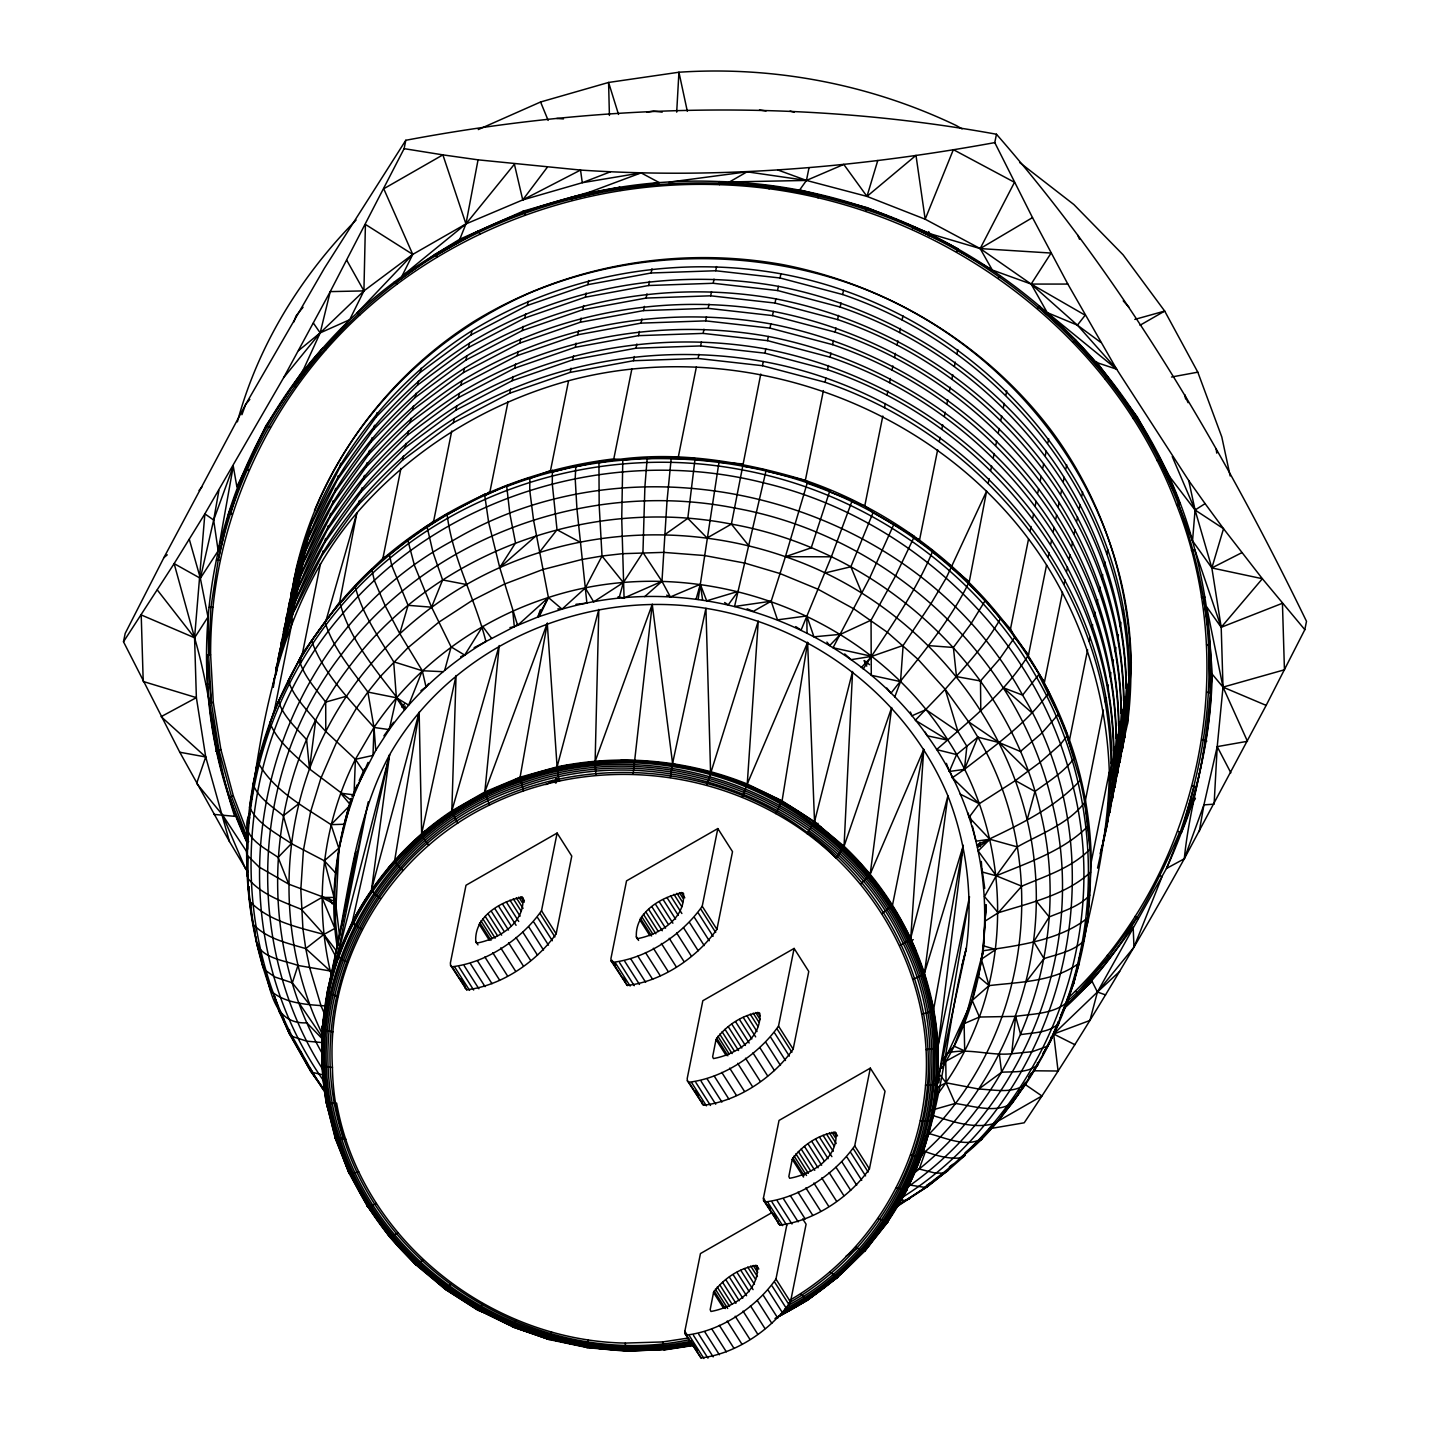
<?xml version="1.0" encoding="UTF-8"?>
<svg xmlns="http://www.w3.org/2000/svg" width="1430" height="1430" viewBox="0 0 1430 1430"><rect width="100%" height="100%" fill="white"/><g stroke="black" fill="none" stroke-linecap="round" stroke-linejoin="round"><path stroke-width="1.5" d="M321.822 1058.432L322.179 1065.725L332.439 1067.602C335.103 1243.242 521.36 1375.142 688.938 1339.803M327.667 1006.112C308.487 1004.593 286.411 1004.146 271.092 991.187C236.397 898.469 238.488 792.113 278.546 701.504C324.235 594.415 420.098 513.656 529.869 477.674L529.744 490.365L533.533 519.966L548.405 597.525L562.044 609.144C694.497 570.409 847.901 622.479 927.319 735.824C997.121 831.009 1004.772 967.717 941.744 1068.246M351.44 798.494C336.407 846.185 328.989 897.057 337.212 946.785M900.954 1200.02C945.069 1123.694 943.889 1031.388 966.376 948.09C973.258 896.574 966.716 844.254 947.893 795.849C906.513 696.678 811.453 625.285 705.937 608.322C583.512 588.481 451.505 645.985 389.568 754.861C350.565 827.541 347.401 912.161 327.595 990.847C320.266 1027.544 319.891 1065.225 326.129 1102.101L329.579 1103.495L336.622 1103.174C360.539 1238.648 489.4 1340.75 625.321 1343.074L625.625 1351.118L664.539 1349.455L625.518 1350.85M983.286 949.091L986.021 905.101M935.56 1096.756C1014.621 995.977 1017.481 846.703 947.929 740.186C866.348 609.984 693.89 549.853 548.405 597.525L517.624 625.357L499.749 567.603C589.178 527.634 693.121 524.56 785.41 556.699L811.221 547.833L829.811 490.901C727.244 450.647 610.056 446.678 506.756 486.54L509.849 513.745L515.515 542.935L499.749 567.603C413.02 606.284 342.002 679.286 309.488 768.947C278.421 854.729 282.568 952.559 322.626 1034.748M1067.513 998.658C1198.483 875.16 1242.634 672.029 1176.586 504.79C1106.57 318.604 916.88 190.565 719.487 184.684L719.487 181.574C571.517 175.05 421.224 236.165 323.108 347.74C203.614 478.031 171.832 682.378 247.05 842.449L248.677 841.537M325.146 1012.315L322.233 1027.509L321.786 1065.171L322.572 1060.238M332.439 1067.602C325.897 958.583 391.641 852.066 489.507 805.036C578.989 761.01 688.956 764.943 775.793 813.599C871.692 866.419 934.845 975.224 925.532 1085.334C918.418 1173.476 866.151 1256.309 789.503 1300.388M910.606 1154.957L917.702 1156.548L921.778 1155.833C939.045 1106.266 942.388 1052.283 931.681 1000.929M920.366 1120.637L927.695 1121.37L932.199 1119.672L937.562 1083.011L938.062 1045.92L963.302 845.452L924.567 972.758L921.599 975.617L913.019 979.139M333.798 901.007L288.753 884.169L278.099 857.374C263.549 847.061 238.631 836.246 249.499 813.885M633.133 774.13L652.241 604.372L672.583 763.37L670.348 777.473M618.993 598.276L623.355 582.564L642.946 552.463L644.894 486.808L647.236 457.743L622.801 460.031L613.792 458.905C501.197 472.311 391.999 529.207 325.003 621.943C333.011 648.38 351.852 670.062 367.868 692.066L373.999 727.459L375.768 750.303L352.048 796.349L354.014 794.865L368.064 762.369M309.72 1004.736L292.346 982.857L274.846 976.994L263.853 969.254C253.325 932.968 246.639 895.198 247.533 857.517M428.66 845.148L423.03 837.694L421.653 833.619L456.063 675.532L451.808 811.597L457.725 823.233M595.863 775.257L595.095 762.851L598.812 609.412L557.092 766.873L559.112 780.851M1085.442 801.354C1069.354 823.644 1040.629 833.69 1017.302 846.9L989.846 839.267L969.057 817.334L979.246 803.731L1015.389 780.583L1040.021 762.387L1060.434 744.369L1066.959 736.057L1067.281 734.394L1048.548 691.53C997.961 594.987 910.463 518.822 807.289 483.286L805.34 480.426C739.113 460.335 667.417 448.734 598.938 462.766L599.17 504.951L602.012 556.02L585.317 587.998L562.044 609.144L537.841 617.009L514.317 626.715L474.134 647.683M325.736 1092.967L310.024 1070.23L309.345 1066.905M248.266 886.868L253.253 924.37C266.802 938.759 287.466 943.157 305.752 948.608L323.877 934.451L334.87 928.41L338.928 849.009L351.494 798.387C336.533 845.47 330.187 896.181 338.427 944.89M719.487 181.574C931.323 186.401 1135.17 334.656 1192.531 540.862C1204.292 584.244 1211.371 628.843 1210.924 673.87C1213.391 737.022 1190.332 796.51 1184.308 858.751C1134.348 948.769 1081.455 1037.215 1024.202 1122.8L989.31 1128.753M249.606 817.477L247.426 828.345L246.568 853.013L247.515 855.533L259.044 866.991L288.753 884.169M910.785 1175.585C1019.983 1093.199 1073.447 944.89 1040.432 811.918C1006.97 665.272 878.252 550.121 731.391 524.113C590.697 496.335 435.471 551.033 349.152 666.88C265.086 775.65 253.879 934.058 322.197 1053.374M539.289 616.527L548.405 597.525C477.977 620.084 415.379 666.023 373.999 727.459L372.998 755.433L355.409 759.312C322.644 824.198 313.885 900.221 330.259 970.988L331.492 975.153M921.278 1150.149C933.665 1154.743 946.731 1159.194 960.12 1157.96C986.396 1138.709 1006.595 1110.878 1025.596 1084.333C1058.575 1034.534 1080.293 977.298 1087.622 917.971C1093.235 872.139 1090.697 825.378 1080.204 780.405L1079.793 778.867M588.105 1339.713L587.069 1347.65L625.625 1351.118L632.239 1350.653M258.473 760.528L257.954 762.154C273.362 790.826 304.769 807.163 331.027 824.645L344.308 824.252L354.014 794.865L355.409 759.312L373.999 727.459L389.264 729.604C414.807 693.836 448.144 663.913 485.914 641.516C475.261 598.777 452.541 558.951 447.143 514.693L447.769 513.495L427.105 526.955L433.076 552.695L442.603 579.937L431.592 607.196L451.111 646.896L464.678 655.101L482.625 626.376L491.545 638.298M1060.077 1017.838L1067.209 1002.269L1079.239 963.034L1078.774 961.175C1093.199 899.041 1108.518 836.175 1109.322 771.914C1106.82 698.913 1085.299 627.019 1046.563 565.047C948.072 409.23 745.96 333.315 568.568 380.738L550.514 470.559L552.105 472.132L575.825 465.894L575.2 478.621L576.933 508.776L586.908 603.138L575.968 604.3M719.487 184.684C588.624 179.84 456.224 226.226 359.645 315.226C265.891 401.598 209.978 527.152 210.621 654.815L206.885 655.154C207.082 718.754 218.862 782.46 247.819 839.517L231.445 796.421L218.951 749.964L211.336 702.63L208.655 654.886L210.943 607.214L218.2 560.095L228.621 513.763L245.567 468.951L265.801 425.872L303.375 369.709L320.177 332.886L330.241 291.613L404.118 148.649L405.798 140.283C600.332 103.532 801.372 98.706 996.46 134.241C1123.712 279.869 1222.257 447.912 1306.502 621.335L1304.821 629.683L1266.158 705.383L1184.308 858.751L1166.451 868.493L1097.418 992.027L1089.928 1020.466L1053.66 1034.015L1058.075 1071.016L1033.676 1070.784M332.922 1031.87L325.79 1030.44L322.304 1028.099L327.595 990.847C343.575 917.542 389.443 852.262 451.826 810.881L499.213 645.538L484.824 791.97L489.507 805.036M345.881 1139.192L343.54 1138.53C299.496 1010.438 366.563 860.163 488.577 803.303C600.707 747.89 748.248 767.66 836.318 858.215L844.058 846.256L852.566 671.474L814.528 821.714L807.038 833.672M996.46 134.241L994.779 142.607L1032.496 217.61L1067.835 284.07L1116.615 369.172L1188.741 480.587L1195.069 510.01L1211.854 567.942L1221.202 627.287L1223.008 687.133L1217.216 746.621L1214.106 804.161L1203.917 804.875L1184.308 858.751M676.694 112.148L678.928 72.233C774.166 65.869 870.226 84.334 956.312 125.554L962.086 128.897M664.664 534.749L687.794 518.357L694.962 459.691L719.129 461.247L700.325 584.298L670.384 596.936L661.965 581.349L667.024 500.947L671.349 456.903L646.843 458.601M983.411 948.59L985.931 907.389M1088.605 903.778L1087.354 923.494L1089.267 893.357M1089.017 897.54L1091.287 861.736L1109.322 771.914M1097.561 868.099L1107.088 825.307L1111.843 759.366C1109.394 562.616 953.685 396.253 763.28 361.522C657.621 342.556 545.956 362.255 454.257 418.49C366.151 474.295 300.64 563.76 276.723 665.522L275.883 669.705L295.241 606.517M1107.088 825.307L1111.843 759.366M1114.363 746.835L1109.609 812.758L1110.449 808.594C1124.391 705.151 1096.095 597.436 1033.586 513.942C968.289 428.356 871.263 369.566 765.801 348.992C660.124 330.026 548.459 349.724 456.778 405.959C368.672 461.765 303.16 551.229 279.243 652.992L275.865 674.656M1116.884 734.305L1112.111 800.228L1112.951 796.063C1126.912 692.621 1098.615 584.906 1036.107 501.412C970.809 415.826 873.784 357.035 768.321 336.461C662.644 317.496 550.979 337.194 459.298 393.429C371.174 449.235 305.68 538.699 281.746 640.461L278.707 659.927M1119.386 721.775L1114.631 787.698L1115.471 783.533C1129.432 680.09 1101.118 572.375 1038.609 488.881C973.33 403.296 876.286 344.505 770.842 323.931C665.165 304.965 553.499 324.664 461.801 380.898C373.695 436.704 308.201 526.168 284.266 627.931L283.426 632.114L302.803 568.908M1121.907 709.244L1117.152 775.167L1117.992 771.002C1131.952 667.56 1103.638 559.845 1041.129 476.351C975.85 390.765 878.807 331.975 773.344 311.4C667.685 292.435 556.02 312.133 464.321 368.368C376.215 424.174 310.721 513.638 286.786 615.4L284.373 630.505M1124.427 696.714L1119.672 762.637L1120.512 758.472C1134.455 655.029 1106.159 547.315 1043.65 463.821C978.37 378.235 881.327 319.444 775.864 298.87C670.205 279.905 558.54 299.603 466.841 355.838C378.736 411.643 313.224 501.108 289.307 602.87L285.929 624.535M1126.947 684.183L1122.192 750.106L1123.033 745.942C1136.975 642.499 1108.679 534.784 1046.17 451.272C980.873 365.705 883.847 306.914 778.385 286.34C672.708 267.374 561.043 287.072 469.362 343.307C381.256 399.113 315.744 488.577 291.827 590.34L290.987 594.505L310.346 531.317M1114.9 780.637L1124.695 737.576L1129.468 671.653C1127.019 474.903 971.31 308.54 780.905 273.809C675.228 254.844 563.563 274.542 471.882 330.777C383.758 386.583 318.264 476.047 294.33 577.809L291.595 595.095M1129.468 671.653L1124.695 737.576M1131.309 662.465L1127.394 724.224C1141.337 620.781 1113.041 513.066 1050.532 429.554C985.234 343.987 888.209 285.178 782.746 264.622C677.069 245.656 565.404 265.354 473.723 321.589C385.367 377.538 319.748 467.342 296.01 569.444L293.168 589.124M807.682 481.427L785.41 556.699C916.29 601.083 1018.982 721.918 1034.158 860.234C1046.742 968.789 1003.824 1082.01 922.028 1154.528M742.242 797.368L747.247 784.015L758.258 621.121L706.903 785.267M986.039 904.761L984.93 921.206L998.194 912.805L1021.753 886.189C1045.366 876.107 1071.857 867.939 1090.071 849.062L1084.87 803.106L1103.352 710.138M247.694 872.068L229.426 841.466L205.723 756.971L196.375 697.643L194.569 637.78L204.865 513.853L283.623 377.699L330.241 291.613L363.917 290.898L412.752 254.397L465.948 223.92L522.736 199.914L580.544 170.063C719.129 179.34 858.358 167.542 994.779 142.607M687.794 518.357L707.064 538.002L731.391 524.113L760.76 374.052M899.738 945.516L906.566 941.941L910.785 937.83L923.762 749.392L869.941 874.767L860.663 884.115M894.769 696.982L900.525 681.627L903.134 645.448L931.055 603.514L946.267 577.899L986.611 491.134L969.272 581.76C949.359 622.604 918.882 657.603 890.962 693.193L886.797 688.027M405.53 708.744C380.702 675.818 350.243 642.571 339.679 601.958L356.856 512.995C412.376 448.913 486.897 403.117 568.568 380.738M523.469 790.826L520.091 777.223L547.279 623.266L557.092 766.873L520.091 777.223L484.824 791.97L451.826 810.881M1201.45 597.222L1203.345 597.061C1218.807 689.028 1201.844 783.068 1166.451 868.493C1194.336 807.485 1211.067 741.384 1212.175 674.138C1208.94 616.312 1198.286 558.737 1178.409 504.272C1125.464 365.615 1006.702 256.471 866.473 209.727C725.117 162.287 563.742 178.071 435.918 255.541C325.951 322.054 244.351 433.916 218.2 560.095L216.466 560.042M1304.821 629.683L1262.368 578.721L1211.854 567.942L1192.531 540.862L1195.069 510.01L1172.243 456.563M622.801 460.031L621.728 518.661L624.07 597.955L617.921 596.971M922.493 1150.882L921.778 1155.833L923.244 1146.681M1210.924 673.87L1212.175 674.138C1206.938 727.727 1203.095 783.032 1181.252 832.886L1177.891 831.241M324.646 1075.253L312.634 1072.429L292.292 1036.5L289.486 1033.962L278.993 1009.205L289.486 1033.962L310.024 1070.23L325.629 1091.591L323.144 1089.589L310.435 1068.657M956.616 782.371L952.326 777.741L964.446 769.358L966.859 746.335L957.939 731.499L945.176 689.26L918.042 659.355L887.44 632.364L853.96 608.912L818.121 589.285L780.083 573.573L744.833 563.098L704.49 555.537L663.574 552.373L622.39 553.696L602.012 556.02L581.813 559.488L542.453 569.641L504.433 584.101L472.275 600.421L438.67 622.3L407.925 647.754L380.291 676.587L367.868 692.066L356.41 708.243L336.568 742.224L320.838 778.385L310.56 811.9L303.392 850.421L300.836 889.567L302.945 929.035L305.752 948.608L309.738 968.003L321.053 1005.898L325.432 1016.087M942.674 1060.095L947.661 1052.927C968.7 1047.725 990.293 1056.001 1011.689 1053.749L1015.622 1016.373C1032.889 1013.798 1053.231 1014.067 1067.209 1002.269M769.036 188.921L769.412 185.846L719.505 182.933M364.007 772.075L355.409 759.312L325.79 731.481L325.7 702.094C315.905 689.063 303.982 676.39 299.388 660.41L299.8 658.712L288.377 680.609C293.204 696.213 305.537 708.207 315.637 720.577L309.488 768.947L351.78 800.8M870.209 874.088L891.677 707.51L844.058 846.256C898.844 898.112 933.844 970.362 938.062 1045.92L933.486 1048.601L926.014 1049.602M924.567 972.758L947.893 795.849L910.785 937.83M795.741 626.608L801.104 630.094L831.366 556.806L851.797 501.68L851.976 500.393L829.811 491.884M380.434 898.666L374.463 893.947L371.586 889.21L389.568 754.861L337.176 957.188L352.513 921.814L358.841 910.499M247.39 830.061L249.589 813.777M831.366 556.806L785.41 556.699L771.181 601.208L734.555 606.481L766.194 470.095L742.581 465.966M980.426 1140.228L997.657 1121.37L982.231 1136.939L981.999 1138.691C966.037 1147.843 945.766 1137.833 929.393 1133.74L928.249 1129.486M322.304 1028.099L327.649 991.473L337.73 955.204M552.373 470.22L552.284 483.876L557.021 529.744L539.146 552.641M698.18 599.474L700.325 584.298L706.67 600.832L738.148 591.394L728.227 604.819L724.617 602.513M251.591 799.442L252.484 793.257M253.092 789.128L253.682 784.981M254.29 780.78L256.167 767.892C270.145 676.783 295.331 584.262 356.856 512.995L325.986 620.674L311.597 640.855C323.877 674.585 350.725 700.932 373.999 727.459M272.933 686.793L274.203 678.052M273.344 687.187L276.723 665.522M276.079 674.853L276.705 670.473M277.349 666.112L279.243 652.992M278.904 660.124L281.746 640.461M281.746 645.413L284.266 627.931M283.104 639.246L283.73 634.866M283.319 639.442L283.944 635.063M284.57 630.702L286.786 615.4M286.143 624.713L286.769 620.352M287.412 615.973L289.307 602.87M288.985 610.002L291.827 590.34M290.344 603.835L290.969 599.474M291.809 595.291L294.33 577.809M931.913 1120.208L937.258 1083.565L966.376 948.09L961.729 966.787M405.119 705.973L404.476 709.977L396.396 697.769L393.679 661.786C379.147 637.798 362.13 614.006 355.194 586.497L356.124 585.353L339.536 603.817M557.092 766.873C620.459 753.699 687.24 759.831 747.247 784.015L807.628 642.392L782.085 800.854L775.793 813.599M421.653 833.619L419.151 712.355L394.769 859.877L396.36 863.702L402.76 870.423M549.245 1339.052L587.212 1347.149L549.245 1339.052L512.548 1326.504L549.192 1339.57L587.104 1347.561L585.102 1346.703M937.562 1083.011L969.522 896.717L938.062 1045.92M1199.269 831.527L1203.917 804.875L1217.216 746.621L1247.461 741.294L1223.008 687.133L1206.67 606.821L1221.202 627.287L1282.442 603.263L1284.444 669.794L1223.008 687.133L1212.175 674.138M896.413 1187.758L906.477 1190.207L908.086 1184.987M208.655 654.886L207.994 617.027L200.361 578.292L213.66 520.037L218.879 490.526M229.426 841.466L179.787 752.234L123.498 641.766L174.138 563.617L200.361 578.292L218.164 550.836L233.269 466.18L236.844 486.629L238.095 486.844M932.199 1119.672L938.026 1087.068M938.795 1082.725L939.582 1078.381M963.302 845.452L933.719 1008.972L929.196 1012.136L921.832 1014.013M1083.869 938.795L1087.622 917.971C1059.04 940.886 1016.194 945.766 983.268 950.753L978.388 976.547L989.077 985.61C1019.268 981.999 1054.017 981.981 1079.239 963.034M278.099 857.374L291.416 843.611C276.455 833.297 257.757 824.234 249.553 807.217L253.986 782.925L253.074 784.552C258.615 798.262 272.344 806.627 283.319 815.726L291.416 843.611L324.306 860.753L335.299 872.604M956.491 251.716L958.225 249.088C908.676 221.418 854.711 201.827 799.084 190.78L806.449 180.43L809.023 167.739M394.394 281.871L395.52 282.872L434.917 254.451L459.799 239.203L465.948 223.92L478.049 159.838L580.544 170.063L582.278 182.718L522.736 199.914L514.407 164.218L465.948 223.92L402.027 276.062L412.752 254.397L383.741 188.76L442.889 154.869L478.049 159.838M325.969 1007.971L326.809 1003.628M341.734 925.478L355.838 851.672M475.725 941.333C474.402 916.255 501.108 901.061 522.147 897.2L522.88 897.915C524.917 923.476 497.944 939.278 476.53 943.157L475.725 941.333L477.977 944.873M636.35 936.882C635.009 911.804 661.732 896.61 682.771 892.767L683.504 893.464C685.542 919.025 658.551 934.845 637.154 938.706L636.35 936.882L638.602 940.44M716.019 1039.574L712.641 1056.752L713.445 1058.575C734.859 1054.697 761.85 1038.895 759.795 1013.334L759.062 1012.619C742.42 1014.692 725.636 1025.936 716.019 1039.574L726.154 1055.519M713.534 1292.488L710.174 1309.648L710.96 1311.471C732.375 1307.61 759.366 1291.808 757.328 1266.229L756.595 1265.532C739.953 1267.588 723.169 1278.831 713.534 1292.488L723.598 1308.289M792.22 1159.301L788.842 1176.461L789.646 1178.284C811.06 1174.423 838.052 1158.622 835.996 1133.043L835.263 1132.346C818.621 1134.401 801.837 1145.662 792.22 1159.301L803.517 1177.069M337.176 957.188L368.261 801.765L327.595 990.847M123.498 641.766L125.179 633.419L163.878 557.664L245.692 404.35L324.431 268.197L405.798 140.283M271.432 719.254L274.685 708.869L292.721 619.047M278.403 657.174L297.762 593.986M280.923 644.644L300.282 581.456M285.946 619.583L305.305 556.377M288.467 607.053L307.825 543.847M293.507 581.974L312.866 518.786M314.707 509.598L314.546 510.439C354.676 413.288 433.844 335.013 529.869 292.935C629.343 251.09 743.01 247.712 845.202 281.996C1006.506 336.64 1129.11 490.74 1131.148 663.306M249.195 886.743L249.035 899.202L248.552 886.815M320.499 563.599L302.445 653.421L299.388 660.41L312.455 639.514L311.597 640.855M294.401 610.682L322.179 555.233L323.019 551.05M296.922 598.151L324.681 542.703L325.522 538.52M299.442 585.621L327.202 530.173L328.042 525.99M301.962 573.09L329.722 517.642L330.562 513.459M304.465 560.56L332.243 505.112L333.083 500.929M306.985 548.03L334.763 492.581L335.603 488.399M309.506 535.499L337.266 480.051L338.106 475.868M312.026 522.969L339.786 467.521L340.626 463.338M322.179 555.233L358.519 504.647L359.359 500.464M324.681 542.703L361.039 492.117L361.879 487.934M327.202 530.173L363.56 479.586L364.4 475.404M329.722 517.642L366.08 467.056L366.92 462.873M332.243 505.112L368.6 454.526L369.441 450.343M334.763 492.581L371.121 441.995L371.943 437.812M337.266 480.051L373.623 429.465L374.463 425.282M339.786 467.521L376.144 416.934L376.984 412.752M420.938 690.672L426.015 686.9L422.297 670.742L399.739 633.562L385.278 606.034L374.392 580.544L371.872 570.07L382.9 558.308L400.936 468.468M358.519 504.647L402.617 460.12L403.457 455.938M361.039 492.117L405.137 447.572L405.977 443.407M363.56 479.586L407.657 435.042L408.497 430.877M366.08 467.056L410.178 422.511L411.018 418.346M368.6 454.526L412.68 409.981L413.52 405.816M371.121 441.995L415.201 397.451L416.041 393.286M373.623 429.465L417.721 384.92L418.561 380.755M376.144 416.934L420.241 372.39L421.081 368.225M451.737 431.02L433.701 520.86L427.105 526.955L427.57 525.382L407.836 540.308L414.503 565.565L431.592 607.196L408.086 605.319L391.695 565.368L389.407 554.697L408.712 539.271L407.836 540.308M402.617 460.12L453.417 422.672L454.257 418.49M405.137 447.572L455.938 410.142L456.778 405.959M407.657 435.042L458.458 397.612L459.298 393.429M410.178 422.511L460.978 385.081L461.801 380.898M412.68 409.981L463.481 372.551L464.321 368.368M415.201 397.451L466.001 360.02L466.841 355.838M417.721 384.92L468.522 347.472L469.362 343.307M420.241 372.39L471.042 334.942L471.882 330.777M508.061 401.544L490.007 491.384L484.77 495.602L488.667 522.486L499.749 567.603L536.125 535.767M453.417 422.672L509.724 393.196L510.564 389.014M455.938 410.142L512.244 380.666L513.084 376.483M458.458 397.612L514.764 368.136L515.604 363.953M460.978 385.081L517.285 355.605L518.125 351.423M463.481 372.551L519.805 343.075L520.645 338.892M466.001 360.02L522.308 330.544L523.148 326.362M468.522 347.472L524.828 318.014L525.668 313.831M471.042 334.942L527.348 305.466L528.188 301.301M509.724 393.196L570.23 372.372L571.071 368.207M512.244 380.666L572.751 359.842L573.591 355.677M514.764 368.136L575.271 347.311L576.111 343.146M517.285 355.605L577.792 334.781L578.632 330.598M519.805 343.075L580.312 322.251L581.152 318.068M522.308 330.544L582.814 309.72L583.654 305.537M524.828 318.014L585.335 297.19L586.175 293.007M527.348 305.466L587.855 284.659L588.695 280.477M613.792 458.905L631.846 369.065M570.23 372.372L633.526 360.718L634.366 356.535M572.751 359.842L636.028 348.187L636.868 344.004M575.271 347.311L638.549 335.657L639.389 331.474M577.792 334.781L641.069 323.126L641.909 318.944M580.312 322.251L643.589 310.596L644.429 306.413M582.814 309.72L646.11 298.066L646.95 293.883M585.335 297.19L648.612 285.517L649.452 281.353M587.855 284.659L651.133 272.987L651.973 268.822M450.539 965.286L452.059 966.769C486.683 962.676 521.557 939.135 541.505 910.749L557.11 833.064L466.001 885.259L450.396 962.944L450.539 965.286L466.716 989.81C501.34 985.717 536.214 962.158 556.163 933.79L571.768 856.087L557.11 833.064M696.41 366.831L678.374 456.653L670.974 458.494L695.23 458.547L694.962 459.691M633.526 360.718L698.09 358.465L698.93 354.282M636.028 348.187L700.611 345.935L701.451 341.752M638.549 335.657L703.131 333.405L703.971 329.222M641.069 323.126L705.651 320.874L706.474 316.691M643.589 310.596L708.154 308.344L708.994 304.161M646.11 298.066L710.674 295.813L711.514 291.631M648.612 285.517L713.195 283.283L714.035 279.1M651.133 272.987L715.715 270.753L716.555 266.57M698.09 358.465L762.44 365.705L763.28 361.522M700.611 345.935L764.961 353.174L765.801 348.992M703.131 333.405L767.481 340.644L768.321 336.461M705.651 320.874L770.001 328.114L770.842 323.931M708.154 308.344L772.504 315.583L773.344 311.4M710.674 295.813L775.024 303.053L775.864 298.87M713.195 283.283L777.545 290.522L778.385 286.34M715.715 270.753L780.065 277.992L780.905 273.809M611.075 960.888L612.594 962.372C647.272 958.243 682.217 934.684 702.219 906.245L717.824 828.56L626.537 880.862L610.932 958.547L611.075 960.888L627.287 985.467C661.983 981.338 696.911 957.76 716.913 929.339L732.518 851.654L717.824 828.56M1091.287 861.736C1089.106 688.688 966.716 535.535 805.34 480.426L823.394 390.587M1111.003 763.549C1108.965 591.001 986.378 436.883 825.074 382.239L825.914 378.056M1113.523 751.018C1111.485 578.471 988.899 424.353 827.577 369.709L828.417 365.526M1116.043 738.488C1114.006 565.94 991.419 411.822 830.097 357.178L830.937 352.995M1118.564 725.957C1116.526 553.392 993.922 399.292 832.618 344.648L833.458 340.465M1121.066 713.427C1119.029 540.862 996.442 386.761 835.138 332.118L835.978 327.935M1123.587 700.897C1121.549 528.331 998.962 374.231 837.658 319.587L838.498 315.404M1126.107 688.366C1124.069 515.801 1001.483 361.701 840.161 307.057L841.001 302.874M1128.628 675.836C1126.59 503.271 1004.003 349.17 842.681 294.526L843.521 290.344M802.731 1218.95L806.091 1224.205L790.486 1301.908C770.538 1330.275 735.663 1353.835 701.022 1357.928L684.988 1333.6L684.845 1331.259L700.45 1253.574L772.164 1212.479M903.134 645.448L871.835 656.334L833.029 647.754L869.744 577.809L893.732 524.631L873.087 512.601L864.775 505.88L882.811 416.041M884.491 407.693L885.331 403.51M887.011 395.163L887.851 390.98M889.532 382.632L890.372 378.45M892.052 370.102L892.892 365.919M894.554 357.572L895.395 353.389M897.075 345.041L897.915 340.858M899.595 332.511L900.435 328.328M902.116 319.98L902.956 315.798M687.365 1080.758L688.885 1082.242C723.58 1078.113 758.508 1054.536 778.51 1026.114L794.115 948.43L702.827 1000.732L687.222 1078.417L687.365 1080.758L703.542 1105.265C738.22 1101.118 773.165 1077.559 793.167 1049.137L808.772 971.453L794.115 948.43M763.423 1198.143L779.028 1120.441L870.316 1068.139L885.027 1091.233L869.422 1168.936C849.42 1197.357 814.474 1220.916 779.797 1225.045L763.566 1200.485L763.423 1198.143L765.694 1201.683M937.651 449.824L919.615 539.664L913.734 537.823L914.038 536.232L893.732 524.631M939.331 441.477L940.171 437.294M941.852 428.946L942.692 424.764M944.372 416.416L945.194 412.233M946.875 403.886L947.715 399.703M949.395 391.337L950.235 387.173M951.915 378.807L952.755 374.642M954.436 366.277L955.276 362.112M956.956 353.746L957.778 349.581M684.988 1333.6L686.489 1335.084C721.131 1330.99 755.987 1307.449 775.954 1279.063L786.786 1225.117M923.762 749.392L892.57 904.779L882.203 913.663M763.566 1200.485L765.086 1201.969C799.781 1197.822 834.709 1174.262 854.711 1145.841L870.316 1068.139M988.291 482.768L989.131 478.603M990.811 470.238L991.651 466.073M993.332 457.707L994.154 453.542M995.834 445.177L996.674 441.012M998.355 432.647L999.195 428.482M1000.875 420.116L1001.715 415.951M1003.395 407.586L1004.235 403.421M1005.916 395.055L1006.738 390.891M900.328 1198.608C1065.475 1096.667 1123.176 861.414 1022.593 695.123L1038.681 674.71L1058.361 714.356L1041.576 733.34L1020.43 751.483L999.052 742.563L977.834 737.165L956.581 754.575L936.596 749.588C969.54 720.774 1005.308 692.352 1028.527 654.886L1014.728 637.333L1010.51 628.825L1028.545 539.003M1030.226 530.637L1031.066 526.472M1032.746 518.107L1033.586 513.942M1035.266 505.576L1036.107 501.412M1037.769 493.046L1038.609 488.881M1040.289 480.516L1041.129 476.351M1042.81 467.985L1043.65 463.821M1045.33 455.455L1046.17 451.272M1047.85 442.925L1048.69 438.742M922.618 1153.331L926.157 1135.831M1028.527 654.886L1046.563 565.047M1048.244 556.699L1049.084 552.516M1050.764 544.169L1051.604 539.986M1053.284 531.638L1054.125 527.456M1055.805 519.108L1056.645 514.925M1058.307 506.56L1059.147 502.395M1060.828 494.029L1061.668 489.864M1063.348 481.499L1064.188 477.334M1065.868 468.969L1066.708 464.804M1038.681 674.71L1044.436 682.146L1062.472 592.306M1064.152 583.958L1064.993 579.776M1066.673 571.41L1067.513 567.245M1069.193 558.88L1070.033 554.715M1071.714 546.349L1072.554 542.185M1074.216 533.819L1075.056 529.654M1076.736 521.289L1077.577 517.124M1079.257 508.758L1080.097 504.593M1081.777 496.228L1082.617 492.063M1087.604 649.792L1069.569 739.632L1066.959 736.057L1058.361 714.356M1089.285 641.444L1090.125 637.262M1091.805 628.914L1092.645 624.731M1094.325 616.384L1095.166 612.201M1096.846 603.853L1097.668 599.671M1099.348 591.323L1100.188 587.14M1101.869 578.793L1102.709 574.61M1104.389 566.262L1105.229 562.079M1106.909 553.732L1107.75 549.549M1001.769 1114.363L1012.19 1103.245L1018.267 1094.343L1019.125 1090.071M1105.033 701.79L1105.873 697.608M1107.535 689.26L1108.375 685.077M1110.055 676.73L1110.896 672.547M1112.576 664.199L1113.416 660.017M1115.096 651.669L1115.936 647.486M1117.617 639.139L1118.457 634.956M1120.119 626.608L1120.959 622.425M1122.639 614.06L1123.479 609.895M1042.845 1053.713L1050.424 1041.165L1051.282 1036.893M1060.703 1015.729L1073.644 983.769L1075.36 975.206M672.583 763.37L705.937 608.322L710.549 771.449M253.074 784.552L257.954 762.154M389.568 754.861L352.459 921.152L355.605 925.478L362.04 929.446M1012.19 1103.245C995.477 1113.666 973.383 1106.016 955.204 1103.442L946.106 1082.796L945.731 1061.328L964.696 1050.925L964.106 1023.63L983.268 950.753L972.203 1000.41L942.799 1064.117M367.868 692.066L396.396 697.769L389.264 729.604L375.768 750.303M1050.424 1041.165L1058.289 1021.717L1058.629 1023.683C1048.619 1032.835 1033.407 1032.639 1020.698 1034.623L1015.622 1016.373L979.443 1017.034L972.203 1000.41L989.077 985.61L981.355 959.226L983.268 950.753M1117.42 768.107L1119.654 759.241M1120.351 755.183L1127.394 724.224M1114.685 782.532L1116.794 773.791M1117.634 769.626L1123.033 745.942M1111.682 797.225L1120.512 758.472M1107.338 818.228L1109.305 809.612M1110.288 805.322L1117.992 771.002M1107.624 817.978L1115.471 783.533M1104.621 832.653L1112.951 796.063M1100.153 853.799L1102.244 845.058M1103.084 840.876L1110.449 808.594M1100.564 853.406L1107.928 821.124M1073.644 983.769L1078.309 963.23M1078.774 961.175L1081.098 951.004M817.996 197.858L818.729 194.838L769.251 187.169M322.233 1027.509L323.806 1021.074M855.676 1246.781L861.414 1250.624L864.775 1251.107L887.959 1221.81L889.299 1217.019M371.586 889.21L419.151 712.355M444.712 670.223L451.111 646.896M625.84 1350.635L587.087 1347.382M1027.133 819.855L1034.963 791.469C1048.726 781.352 1064.117 772.129 1074.234 758.061L1066.959 736.057L1080.204 780.405C1052.48 810.47 1013.209 827.452 976.958 844.987M1181.252 832.886L1194.229 786.572L1192.352 785.982M696.07 599.188L700.325 584.298L702.63 600.082M551.551 1331.938L549.192 1339.57L512.494 1326.933L516.212 1319.836M399.739 633.562L408.086 605.319M957.439 250.214L992.295 270.02L1031.155 284.07L1047.225 312.598L1077.398 325.146L1085.173 315.208L1031.155 284.07L980.176 248.588L925.174 219.219L866.973 196.393L877.77 160.5M237.38 421.85C257.954 345.542 300.783 276.169 356.07 220.059M256.167 767.892L270.77 721.346L269.984 722.919C277.509 742.009 295.081 755.094 309.488 768.947L306.628 739.703C296.26 727.995 283.569 716.734 278.546 701.504L289.504 679.286L288.377 680.609M292.346 982.857L297.976 965.465L330.259 970.988L305.752 948.608M873.087 512.601L850.85 566.78L861.968 593.325M1049.334 1042.953L1043.113 1053.624M228.621 513.763L230.319 513.978C247.765 452.291 281.138 395.931 323.108 347.74L325.986 349.635M210.621 654.815L213.285 702.362L220.881 749.517L233.322 795.795L229.747 797.171L235.968 815.69L234.717 816.333C215.394 758.079 211.855 696.517 194.569 637.78L141.213 614.936L143.215 681.484L196.375 697.643L161.143 716.662L205.723 756.971L196.643 783.408L222.508 814.921L246.854 851.869M540.361 609.77L537.841 617.009L548.405 597.525M293.865 321.965L296.028 315.887L303.053 307.271M915.271 1170.401L919.222 1169.007L925.371 1151.74M865.865 211.39L867.295 207.672L932.253 234.377L980.176 248.588L1051.086 253.056L1031.155 284.07L1077.398 325.146L1100.778 342.413M241.92 414.718L245.692 404.35L249.821 399.381M218.164 550.836L213.66 520.037L233.269 466.18M595.255 761.064L652.241 604.372M484.824 791.97L547.279 623.266M943.478 1060.363L947.661 1052.927L954.078 1046.152L970.166 1003.413M598.938 462.766L599.402 461.55L575.325 466.806M900.525 681.627L871.281 675.282L871.049 620.191L895.681 575.664L913.734 537.823L932.843 550.818C915.468 592.86 887.833 630.755 863.184 669.008M443.068 671.689L422.297 670.742L408.64 705.133L396.396 697.769M1074.842 1044.669L1053.66 1034.015L1097.418 992.027L1133.972 947.214L1162 876.787L1158.765 874.82M269.984 722.919L278.546 701.504M946.392 763.388L949.341 771.485L964.446 769.358L977.834 737.165L968.611 721.828L945.176 689.26C964.714 666.738 985.788 644.805 1000.464 618.654L984.823 599.528L968.718 583.654M949.341 771.485L956.581 754.575M263.853 969.254L263.746 965.268M1179.696 832.01C1151.937 896.682 1117.116 961.335 1063.902 1008.65M355.641 788.413L357.446 784.462M359.252 780.494L364.65 768.625M985.109 600.743L970.952 623.82L953.381 647.468L956.491 676.605L980.497 680.966L999.516 659.105L1014.728 637.333M1058.629 1023.683C1042.13 1059.165 1021.342 1092.913 996.013 1122.979C974.777 1129.897 951.808 1121.335 931.323 1115.06M912.197 229.408L913.609 226.619M236.844 486.629L245.567 468.951L249.017 469.97M324.467 348.527L349.671 319.73L363.917 290.898L365.419 224.403L412.752 254.397L357 313.063L359.645 315.226M325.057 1091.269L309.291 1068.442L288.681 1032.049L289.682 1030.029M506.756 486.54L507.31 485.431L484.77 495.602L485.145 493.922L447.143 514.693M274.685 708.869L302.445 653.421L339.679 601.958M992.295 270.02L980.176 248.588L1014.496 182.307L953.363 149.65L925.174 219.219L915.987 155.37L866.973 196.393L806.449 180.43L778.099 170.081M371.872 570.07L372.587 568.711L355.194 586.497M247.122 876.125L247.783 857.607M894.233 1208.457L927.963 1186.274L930.34 1183.164L926.64 1185.47M1191.262 806.538L1193.442 802.695M1048.494 693.139C1026.204 723.938 994.154 746.228 964.446 769.358M393.661 722.222L383.919 735.86M352.513 921.814C370.638 887.172 395.824 856.981 425.014 831.098M878.02 1218.521L887.404 1222.096C944.444 1140.318 952.809 1029.064 909.927 939.242C866.062 846.202 773.505 780.333 672.261 765.157C571.428 749.749 463.731 785.267 395.055 861.45C336.837 925.925 310.685 1017.105 326.523 1102.584M907.335 1189.367L887.404 1222.096M1018.267 1094.343L1025.489 1082.403L1025.596 1084.333L1007.077 1107.571M1028.742 1077.022L1030.905 1073.429M207.994 617.027L194.569 637.78L174.138 563.617L204.865 513.853L213.66 520.037M482.661 1303.606L477.817 1310.237L445.266 1289.252L438.706 1283.354M1089.803 895.126C1079.293 906.674 1063.223 911.071 1049.209 916.952L1033.711 941.709L1044.007 958.601L1026.275 981.624M402.009 707.35L404.493 703.757M1029.189 1077.112L1037.787 1064.778L1037.411 1062.669M929.393 1133.74C1030.708 1030.976 1051.408 861.396 977.834 737.165M1063.902 1008.114L1078.166 994.029L1108.876 956.456L1136.814 917.381L1135.17 916.29M249.553 807.217L250.697 805.644M1017.302 846.9L996.227 875.803L984.501 896.592L998.194 912.805C1029.922 902.848 1065.493 895.198 1090.607 872.175M1088.159 826.004C1063.402 851.047 1028.081 862.505 996.227 875.803L982.053 871.96L981.32 861.414M293.043 385.528L294.509 386.189L323.108 347.74M1065.189 1006.023C1091.608 983.161 1112.665 955.043 1133.168 926.962L1133.972 947.214M522.736 199.914L547.136 167.471M1190.118 805.591L1195.409 798.655M871.46 1242.491L864.775 1251.107L837.444 1277.544L829.775 1272.057M325.003 621.943L325.986 620.674M426.015 686.9L428.678 683.504M788.699 1303.034C866.866 1258.936 920.294 1174.906 927.516 1085.459C935.506 987.504 887.244 889.532 808.236 832.135M864.274 1251.357L888.209 1221.309M998.319 278.099L1000.374 275.668M451.415 1283.532L445.445 1289.431L415.755 1264.728L389.586 1236.432L415.987 1264.942L422.976 1259.902M283.623 377.699L320.177 332.886L363.917 290.898L346.757 260.26M199.056 490.454L201.898 487.058M963.802 1156.602L965.268 1152.973L982.231 1136.939M388.317 868.01L394.769 860.556M1084.101 940.636C1073.662 951.343 1057.735 954.114 1044.007 958.601M1107.338 955.204L1108.876 956.456L1076.969 992.617L1065.654 1003.073M861.289 667.542L871.835 656.334L851.118 659.677L844.683 653.939M945.176 689.26L915.307 720.291L947.929 740.186L927.319 735.824L925.138 732.106M871.049 620.191L840.447 634.33L829.686 645.556L826.898 642.07M1037.787 1064.778C1028.134 1073.161 1013.566 1071.445 1001.608 1072.232L978.763 1089.052L946.106 1082.796L939.975 1075.003M1037.286 308.29L1039.61 306.092M972.471 826.272L976.047 841.18L989.846 839.267L978.192 850.975L996.227 875.803L1021.753 886.189M1025.596 1084.333C1012.494 1094.004 993.957 1089.642 978.763 1089.052M933.826 1180.626L947.786 1170.491L927.963 1186.274L896.61 1206.026M1091.465 980.176L1097.418 992.027L1119.654 971.453M1092.413 981.23L1078.166 994.029L1075.557 991.222M644.698 596.632L661.965 581.349L642.946 552.463M354.014 794.865L340.662 793.203L350.475 804.911L331.027 824.645L338.803 848.205L324.306 860.753L335.621 903.206L339.554 935.667M965.268 1152.973L981.999 1138.691L977.923 1142.052M163.878 557.664L167.256 554.822M937.258 1083.565L932.986 1085.209L925.532 1085.334M1072.983 342.002L1075.575 340.036L1095.452 362.13L1137.315 416.952L1169.901 477.084L1195.069 510.01L1223.526 528.689L1262.368 578.721L1221.202 627.287L1194.89 550.032L1191.422 550.443M298.512 350.618L320.177 332.886L349.671 319.73M906.763 1187.669C1026.812 1104.514 1087.962 946.16 1052.498 804.143C1018.053 653.242 885.617 534.749 734.466 507.99C589.696 479.39 429.965 535.696 341.144 654.886C249.571 772.79 243.225 946.571 324.199 1071.66M893.678 1208.261L929.357 1184.88L947.786 1170.491M283.319 815.726L298.834 803.696M421.653 834.334C463.356 799.013 514.228 775.864 567.692 765.264M800.711 1293.971L807.324 1300.245L838.141 1276.883L807.736 1300.085L776.365 1317.995M949.377 1166.934L952.916 1164.306M958.225 1160.356L965.322 1155.118L946.338 1171.921L942.817 1173.154L924.62 1187.347L910.409 1185.148M845.97 1256.255L857.196 1247.979M397.79 1233.089L389.89 1237.165L367.224 1205.74L389.89 1237.165M509.956 627.573L514.317 626.715L517.875 624.213M981.355 959.226L995.798 949.502L983.322 945.784M834.78 1279.421L837.444 1277.544M1105.05 378.879L1107.892 377.198C1137.315 416.076 1162.572 458.351 1179.947 504.021L1176.586 504.79M989.846 839.267L977.53 847.382L980.033 842.449L980.319 846.667M1195.069 510.01L1205.097 503.628L1223.526 528.689L1211.854 567.942L1241.812 552.695M980.176 248.588L1032.496 217.61M434.917 254.451L435.918 255.541L478.156 231.07L479.926 233.823M806.449 180.43L747.068 171.815L729.443 181.968L806.449 180.43L843.789 164.414L866.973 196.393M1011.689 1053.749L1032.353 1051.658L1046.992 1046.438C1106.194 932.056 1101.154 789.02 1036.911 677.838C975.707 569.212 864.024 492.403 741.83 469.826C619.083 446.303 486.307 478.067 389.854 558.236C295.724 634.938 240.83 757.167 248.069 878.574C261.547 894.572 282.479 901.597 301.301 909.319L321.911 897.45L333.816 897.432M1140.032 325.254L1164.699 311.079L1197.804 372.175L1221.792 436.954L1230.158 475.958M994.225 1123.301L1041.916 1095.988L1024.255 1083.851M787.859 1305.519C913.037 1238.827 966.752 1070.82 903.331 943.836C839.589 804.858 664.986 735.413 522.129 787.126C380.38 831.92 292.256 997.157 341.752 1138.906C386.332 1281.62 546.278 1371.102 691.53 1341.126M785.052 1308.933C913.359 1243.01 969.629 1072.071 905.011 942.906C840.894 803.088 665.236 733.25 521.539 785.249C378.95 830.33 290.29 996.549 340.072 1139.138C384.92 1282.71 545.831 1372.711 691.959 1342.556M782.121 1312.15C913.466 1246.978 972.382 1073.287 906.566 941.941C842.091 801.39 665.504 731.159 521.021 783.461C377.681 828.774 288.538 995.888 338.588 1139.245C383.741 1283.765 545.813 1374.23 692.853 1343.682M780.977 1314.009C914.074 1249.069 974.473 1073.716 907.925 940.994C843.146 799.799 665.754 729.246 520.609 781.781C376.591 827.291 287.055 995.191 337.337 1139.192C382.686 1284.39 545.509 1375.285 693.228 1344.593M777.777 1316.69C888.817 1262.636 955.901 1132.596 931.877 1010.867C909.248 884.366 797.994 784.337 672.046 766.48C546.886 746.263 411.304 809.058 353.496 923.476C294.58 1035.034 324.056 1180.59 416.47 1264.907M774.971 1318.532L807.324 1300.245M1095.452 362.13L1116.615 369.172L1077.398 325.146M1191.333 799.996L1194.944 797.94M923.548 1188.187L929.357 1184.88M382.9 558.308L389.407 554.697M376.251 1203.524L370.173 1206.312L367.26 1206.241M1133.204 418.579L1137.315 416.952M938.294 1086.818L946.106 1082.796M900.972 1202.827L910.088 1198.233L905.601 1200.521L900.382 1199.967M215.769 751.25L220.881 749.517M909.373 941.512L913.287 939.653M478.264 129.576L540.576 101.995L608.59 82.457L678.928 72.233L687.312 111.218M572.161 200.361L571.071 197.376L590.375 192.925L619.833 187.366L620.191 188.706L659.427 182.683L641.105 172.887L590.018 191.96L523.094 211.193L459.799 239.203L460.478 240.043M624.07 597.955L661.965 581.349M545.76 784.587L558.665 778.957M964.106 1023.63L979.443 1017.034M625.321 1343.074L662.591 1341.948L664.396 1349.884M460.692 656.692L464.678 655.101M1157.12 460.675L1160.338 459.602M358.698 1171.688L352.209 1173.69L349.045 1173.19L335.264 1138.298L326.076 1101.547L335.657 1138.727L343.54 1138.53M610.503 171.779L582.278 182.718L641.105 172.887M529.261 478.693L550.514 470.559M335.621 903.206L333.78 903.76L321.911 897.45L334.87 928.41M932.11 1110.055L955.204 1103.442M325.7 702.094L346.346 696.267M813.92 824.52L818.067 823.358M1134.812 319.408L1164.699 311.079L1123.104 254.826L1073.859 204.526L1019.644 162.502M209.566 703.06L213.285 702.362M824.824 573.001L850.85 566.78M571.607 198.663L619.833 187.366M516.176 778.867L520.037 777.974M206.421 684.434L207.761 684.148M1168.775 477.316L1169.901 477.084M1171.527 377.019L1197.804 372.175M646.986 112.166L653.51 111.075L662.197 112.148M557.021 767.606C648.398 748.122 746.889 770.323 821.088 827.166M662.591 1341.948L688.527 1337.997M664.038 1349.67L693.568 1345.183M664.235 1349.956L694.068 1345.362M747.068 171.815L669.455 182.093L669.83 185.203M840.447 634.33L813.92 636.833L806.842 615.955L777.491 619.851L771.181 601.208L753.199 611.414L747.086 608.787M672.44 764.121L674.692 763.817M209.191 607.321L212.909 607.339M1031.155 284.07L1067.835 284.07M1206.58 644.626L1210.155 644.894M621.049 760.277L633.83 760.635M1203.345 597.061L1204.99 597.132M322 1042.559L306.932 1041.183L292.292 1036.5C222.454 902.116 242.689 727.977 342.485 613.845C442.889 494.458 613.309 444.659 763.459 482.804C912.197 517.785 1039.181 638.048 1073.501 788.127C1108.089 927.73 1054.554 1083.028 942.817 1173.154L934.988 1173.029L919.222 1169.007M557.843 608.912L562.044 609.144M213.874 814.385L234.717 816.333M556.806 118.476L563.492 118.904M718.861 462.194L742.724 463.892M928.392 645.609L953.381 647.468M593.647 1347.721L606.517 1348.883M610.807 1349.277L621.55 1350.242M1206.777 692.209L1210.352 692.817L1208.511 644.662M759.491 109.985L766.087 110.95M218.2 560.095L220.131 560.381M265.801 425.872L270.395 427.391M404.118 148.649L442.889 154.869L465.948 223.92M769.412 185.846L799.084 190.78M179.787 752.234L205.723 756.971M442.603 579.937L466.412 584.513M1202.022 739.489L1206.831 741.098M766.069 471.042L805.34 480.426M338.088 996.567L331.063 994.261L327.649 991.473M230.319 513.978L232.196 514.442M790.075 111.111L794.186 112.183M799.263 189.815L867.295 207.672M780.065 277.992L842.681 294.526M777.545 290.522L840.161 307.057M775.024 303.053L837.658 319.587M772.504 315.583L835.138 332.118M770.001 328.114L832.618 344.648M767.481 340.644L830.097 357.178M764.961 353.174L827.577 369.709M762.44 365.705L825.074 382.239M297.976 965.465C283.14 959.87 255.487 957.653 255.845 936.614M393.679 661.786L422.297 670.742M851.797 501.68L864.775 505.88M710.388 772.2L747.068 784.748M549.299 1339.32L512.798 1326.825L477.709 1309.648L510.617 1325.556M1097.418 992.027L1105.569 994.905M347.848 962.247L341.073 959.083L337.784 955.848M483.519 1312.454L477.817 1310.237M1223.008 687.133L1266.158 705.383M1194.229 786.572L1195.82 787.287M954.078 1046.152L964.696 1050.925M912.966 227.817L958.225 249.088M303.375 369.709L304.447 370.209M666.666 595.148L670.384 596.936M747.247 784.015L782.085 800.854L814.528 821.714L844.058 846.256M960.156 794.097L979.246 803.731L952.326 777.741L949.216 769.59M1190.636 805.93L1191.816 806.538M557.021 529.744L579.937 542.113M555.966 778.528L559.791 780.583M1015.389 780.583L1034.963 791.469M552.32 780.387L556.127 782.532M273.219 993.099L278.832 1010.831L283.712 1018.821M294.509 386.189L296.153 387.155M555.698 778.993L559.416 781.263M552.177 780.726L555.895 783.032M776.275 798.065L781.888 801.587M478.121 1310.077L445.445 1289.431M968.611 721.828L999.052 742.563L1028.313 771.342M957.939 731.499L925.961 709.673L911.857 715.822L910.374 712.033M932.914 552.087L951.129 566.244M951.29 567.388L969.272 581.76M1047.225 312.598L1116.615 369.172M1136.814 917.381L1138.226 918.543M814.296 822.429C858.715 855.641 894.697 900.149 916.147 951.415M415.737 1264.263L445.856 1289.324M1032.067 712.891L1003.217 687.687L1022.593 695.123C916.004 499.696 643.089 427.052 452.398 540.88C261.887 643.321 198.949 906.817 325.289 1083.171M1038.538 307.003L1075.575 340.036M866.33 661.768L869.512 664.682M1108.876 956.456L1110.198 957.76M1000.464 618.654L1010.51 628.825M389.604 1236.914L399.757 1247.246M323.108 1039.681L306.878 1022.843C275.364 1024.327 271.11 993.492 264.836 969.254M315.637 720.577L325.79 731.481M1074.377 340.841L1107.892 377.198L1096.399 361.593M395.52 282.872L396.771 284.248M301.301 909.319L323.877 934.451L336.711 951.218M1123.229 300.836L1129.039 307.361M335.657 1138.727L335.228 1137.762L349.403 1173.565M860.038 863.255L869.941 874.767M248.177 871.71L245.334 868.35L222.508 814.921M249.982 901.561C269.108 921.456 298.227 927.337 323.877 934.451L335.46 955.991M1036.357 901.15L1049.209 916.952M864.542 660.553L867.331 663.985M731.391 524.113L748.891 545.849M602.012 556.02L623.355 582.564L593.665 601.869L585.317 587.998M157.354 590.018L194.569 637.78M523.094 211.193L525.132 214.875M435.918 255.541L436.99 257.025M1188.741 480.587L1205.097 503.628M313.402 323.108L320.177 332.886M299.013 1002.984L322.376 1037.322M1027.884 656.745L1044.436 682.146M702.219 906.245L716.913 929.339M778.51 1026.114L793.167 1049.137M854.711 1145.841L869.422 1168.936M700.968 909.391L715.679 932.485M777.276 1029.26L791.916 1052.265M853.478 1148.969L868.171 1172.064M698.376 913.216L713.087 936.31M774.685 1033.086L789.342 1056.109M850.886 1152.812L865.579 1175.907M835.263 1132.346L837.533 1135.903M681.395 892.499L684.791 897.826M757.686 1012.351L759.938 1015.89M833.887 1132.077L836.157 1135.635M679.411 892.66L682.807 898.004M755.719 1012.529L760.224 1019.608M831.92 1132.256L835.317 1137.583M694.533 917.649L709.226 940.743M770.824 1037.501L785.481 1060.524M847.025 1157.227L861.736 1180.322M676.908 893.285L682.557 902.169M753.199 1013.155L758.83 1022.003M829.4 1132.864L836.193 1143.535M673.923 894.322L681.842 906.763M750.214 1014.192L758.115 1026.579M826.415 1133.901L834.334 1146.342M689.51 922.511L704.221 945.605M765.819 1042.381L780.458 1065.404M842.02 1162.09L856.713 1185.184M670.563 895.752L681.878 913.52M746.871 1015.622L757.006 1031.548M823.072 1135.331L833.243 1151.329M666.952 897.522L678.249 915.289M743.243 1017.391L755.648 1036.875M819.444 1137.1L831.885 1156.656M683.504 927.677L698.198 950.771M759.795 1047.546L774.452 1070.57M836.014 1167.273L850.707 1190.368M663.163 899.595L675.604 919.133M739.453 1019.465L751.858 1038.931M815.672 1139.174L828.095 1158.711M659.337 901.883L672.904 923.208M735.628 1021.753L749.159 1043.006M811.829 1141.48L824.27 1161.017M676.676 933.004L691.369 956.098M752.967 1052.873L767.624 1075.896M829.168 1172.6L843.879 1195.695M655.566 904.35L668.007 923.887M731.874 1024.202L745.388 1045.455M808.075 1143.929L821.642 1165.236M651.991 906.888L665.558 928.195M728.299 1026.758L741.812 1047.993M804.5 1146.467L818.067 1167.792M669.222 938.312L683.915 961.407M745.513 1058.182L760.17 1081.205M821.732 1177.909L836.425 1201.003M648.72 909.426L662.287 930.751M725.01 1029.296L738.541 1050.55M801.211 1149.023L814.778 1170.33M645.824 911.911L658.265 931.448M722.114 1031.781L734.52 1051.264M798.315 1151.508L810.756 1171.045M643.411 914.253L655.852 933.79M719.719 1034.122L732.106 1053.588M795.92 1153.831L808.343 1173.369M661.375 943.46L676.086 966.555M737.683 1063.33L752.323 1086.335M813.885 1183.039L828.578 1206.134M641.552 916.362L652.867 934.13M717.86 1036.232L729.121 1053.946M794.061 1155.958L806.502 1175.496M640.318 918.203L651.615 935.971M716.609 1038.073L727.888 1055.787M792.81 1157.8L804.125 1175.549M639.711 919.705L649.899 935.703M653.385 948.269L668.078 971.363M729.675 1068.139L744.333 1091.162M805.876 1187.865L820.588 1210.942M645.484 952.559L660.195 975.653M721.793 1072.429L736.45 1095.452M797.994 1192.155L812.687 1215.232M637.941 956.241L652.652 979.336M714.249 1076.111L728.889 1099.116M790.45 1195.82L805.144 1218.914M630.97 959.19L645.663 982.285M707.26 1079.06L721.918 1102.083M783.461 1198.769L798.172 1221.863M624.767 961.335L639.478 984.43M701.075 1081.205L715.715 1104.21M777.276 1200.914L791.97 1224.009M619.548 962.605L634.241 985.699M695.838 1082.456L710.496 1105.479M772.057 1202.183L786.75 1225.278M615.454 962.944L630.147 986.039M691.745 1082.814L706.402 1105.837M767.946 1202.541L782.639 1225.635M612.058 960.317L615.454 965.661M623.373 978.084L625.625 981.641M695.123 1090.804L698.501 1096.131M767.946 1205.24L770.216 1208.797M773.612 1214.124L775.864 1217.681M612.594 962.372L627.287 985.467M688.885 1082.242L703.542 1105.265M765.086 1201.969L779.797 1225.045M541.505 910.749L556.163 933.79M775.954 1279.063L790.486 1301.908M540.272 913.877L554.929 936.918M774.702 1282.21L789.235 1305.036M537.68 917.72L552.337 940.743M772.129 1286.035L786.661 1308.861M522.147 897.2L524.399 900.757M756.595 1265.532L758.83 1269.036M520.77 896.932L524.149 902.259M755.219 1265.264L757.453 1268.767M518.804 897.111L522.182 902.437M753.235 1265.443L757.703 1272.468M533.837 922.118L548.494 945.159M768.285 1290.45L782.818 1313.276M516.284 897.736L523.04 908.372M750.714 1266.051L757.435 1276.597M513.299 898.773L521.199 911.178M747.747 1267.087L755.576 1279.385M528.832 926.98L543.489 950.021M763.28 1295.312L777.813 1318.138M509.956 900.203L520.109 916.147M744.387 1268.517L754.45 1284.319M506.327 901.973L518.732 921.456M740.776 1270.287L753.074 1289.61M522.844 932.146L537.501 955.186M757.274 1300.478L771.807 1323.304M502.538 904.046L516.069 925.299M736.986 1272.36L749.284 1291.683M498.713 906.334L511.118 925.818M733.161 1274.648L746.567 1295.723M516.016 937.472L530.673 960.495M750.464 1305.787L764.996 1328.613M494.959 908.783L508.49 930.054M729.389 1277.115L742.814 1298.19M491.366 911.339L503.789 930.823M725.814 1279.653L739.239 1300.728M508.579 942.763L523.237 965.804M743.028 1311.096L757.56 1333.922M488.095 913.877L501.626 935.149M722.525 1282.21L735.95 1303.284M485.199 916.362L497.604 935.846M719.648 1284.676L731.946 1303.999M482.786 918.704L495.191 938.187M717.234 1287.018L729.532 1306.341M500.75 947.911L515.408 970.934M735.199 1316.226L749.731 1339.052M480.945 920.813L492.224 938.545M715.375 1289.145L727.673 1308.45M479.694 922.654L490.973 940.368M714.142 1290.968L725.314 1308.539M479.104 924.155L489.239 940.1M492.76 952.72L507.418 975.761M727.209 1321.034L741.741 1343.878M484.877 956.992L499.553 980.033M719.326 1325.324L733.858 1348.15M477.352 960.656L492.009 983.697M711.8 1328.988L726.333 1351.815M470.381 963.606L485.056 986.646M704.829 1331.92L719.361 1354.764M464.214 965.75L478.871 988.774M698.644 1334.065L713.177 1356.891M458.994 967.002L473.652 990.043M693.443 1335.316L707.975 1358.16M454.901 967.341L469.558 990.382M689.349 1335.674L703.882 1358.5M460.549 978.889L463.928 984.215M684.845 1331.259L687.079 1334.78M694.909 1347.078L697.143 1350.581M452.059 966.769L466.716 989.81M686.489 1335.084L701.022 1357.928M367.582 1206.545L349.045 1173.19L343.647 1159.104M329.204 898.094L332.314 903.957M1217.216 746.621L1230.855 772.808M300.479 1051.157L302.427 1055M304.393 1058.826L309.291 1068.442M864.06 660.66L866.777 666.148M1158.854 459.995L1179.947 504.021M278.832 1010.831L288.681 1032.049M1077.773 235.235L1079.489 239.239M1188.044 402.67L1184.666 394.752L1185.667 398.988M270.234 989.131L271.092 991.187M235.968 815.69L247.05 842.449M540.576 101.995L548.155 120.406M910.499 938.491L924.281 973.383L933.433 1009.58M1178.409 504.272L1192.531 540.862M233.322 795.795L248.141 834.602M590.018 191.96L590.375 192.925M262.459 961.55L256.989 944.783M273.434 993.207L278.296 1007.203M618.529 114.436L608.59 82.457L609.412 115.437M189.296 539.289L200.361 578.292M326.129 1102.101L328.114 1109.591M262.959 967.127L257.722 943.729M969.915 815.636L971.435 822.018M984.734 888.37L982.035 869.082M620.191 188.706L620.549 190.44M968.253 813.134L969.057 817.334M250.232 901.597L250.965 905.744M1216.126 448.716L1216.751 453.131M254.683 928.428L255.255 932.521M999.32 1053.839L1001.608 1072.232M512.762 611.075L514.317 626.715M206.885 655.154L211.336 702.63M928.749 231.589L929.071 236.039M778.135 1221.22L778.278 1223.58M701.88 1101.44L702.023 1103.781M465.054 985.985L465.197 988.327M807.628 642.392L814.528 821.714M937.776 1046.51L937.973 1052.087M806.842 615.955L807.021 633.007M247.426 828.345L247.658 849.223M980.497 680.966L980.783 710.335M300.747 657.782L300.765 662.126M299.907 657.621L299.925 661.965"/></g></svg>
